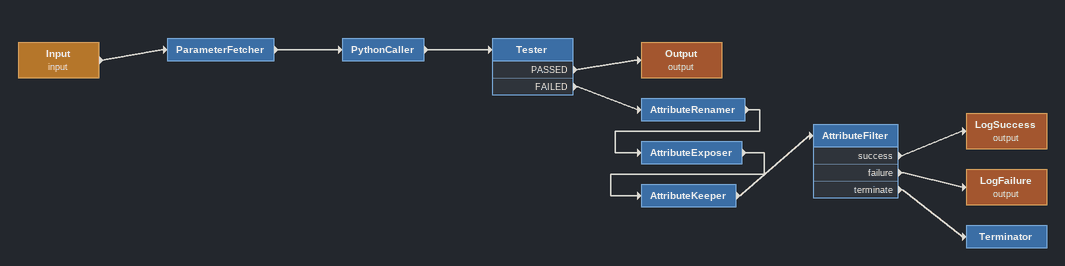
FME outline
Input (input)
    -> ParameterFetcher
ParameterFetcher
    -> PythonCaller
PythonCaller
    -> Tester
Tester
    PASSED -> Output (output)
    FAILED -> AttributeRenamer
Output (output)
AttributeRenamer
    -> AttributeExposer
AttributeExposer
    -> AttributeKeeper
AttributeKeeper
    -> AttributeFilter
AttributeFilter
    success -> LogSuccess (output)
    failure -> LogFailure (output)
    terminate -> Terminator
LogSuccess (output)
LogFailure (output)
Terminator
